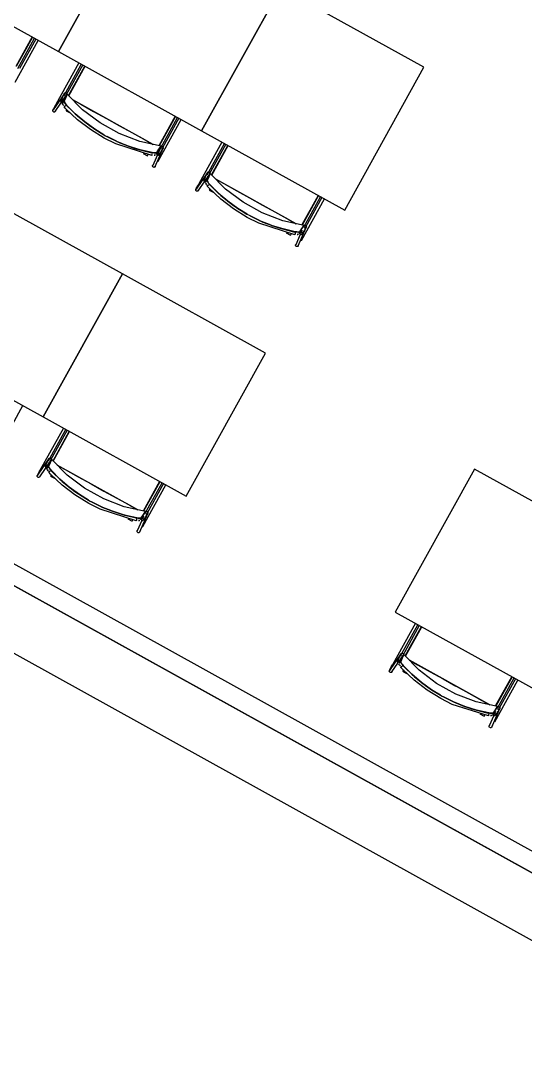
# Model space of a CAD drawing. Header units: metres. Extents: x 2.5 to 42.6, y 0.9 to 31.9.
# Drawn here: x 32.975 to 33.764, y 18.549 to 20.182 of the extents above; entities that cross this region are included whole.
import ezdxf

# ---------------------------------------------------------------- set-up
doc = ezdxf.new("R2010")
doc.units = ezdxf.units.M
doc.layers.add('ARREDI', color=9, linetype='Continuous')
doc.layers.add('PARETI_STRUTTURE', color=7, linetype='Continuous')

msp = doc.modelspace()

# ---------------------------------------------------------------- linework, layer by layer
at = {"layer": 'ARREDI'}
for points in [[(32.9343, 20.4819), (32.8102, 20.2581), (33.0341, 20.134), (33.1581, 20.3578)], [(33.1581, 20.3578), (33.0341, 20.134), (33.2579, 20.0099), (33.382, 20.2338)], [(33.382, 20.2338), (33.2579, 20.0099), (33.4818, 19.8858), (33.6058, 20.1097)], [(32.91, 19.9101), (32.7859, 19.6863), (33.0098, 19.5622), (33.1339, 19.7861)], [(33.1339, 19.7861), (33.0098, 19.5622), (33.2336, 19.4382), (33.3577, 19.662)], [(33.6849, 19.4807), (33.5608, 19.2568), (33.7846, 19.1328), (33.9087, 19.3566)]]:
    msp.add_lwpolyline(points, close=True, dxfattribs=at)
for points in [[(32.993, 20.1567), (32.9675, 20.1107)], [(33.0496, 20.0652), (33.0751, 20.1112)], [(33.0437, 20.0657), (33.0432, 20.0662), (33.0428, 20.0668), (33.0427, 20.0676), (33.0428, 20.0683), (33.0431, 20.0687), (33.0431, 20.0688), (33.0432, 20.069), (33.0438, 20.0694), (33.0445, 20.0696)], [(33.0445, 20.0696), (33.0453, 20.0696), (33.0459, 20.0694), (33.0465, 20.0689), (33.0469, 20.0682), (33.047, 20.0675), (33.0469, 20.0667)], [(33.0394, 20.0543), (33.0387, 20.0546), (33.0381, 20.0551), (33.0377, 20.0557), (33.0376, 20.0565), (33.0376, 20.0565), (33.0377, 20.0572), (33.0378, 20.0573), (33.0381, 20.0578), (33.0387, 20.0583), (33.0394, 20.0585)], [(33.0394, 20.0585), (33.0402, 20.0585), (33.0409, 20.0582), (33.0414, 20.0577), (33.0418, 20.0571), (33.0419, 20.0564), (33.0419, 20.0564), (33.0418, 20.0556), (33.0417, 20.0555), (33.0414, 20.055), (33.0408, 20.0546), (33.0401, 20.0543)], [(33.0406, 20.0517), (33.0398, 20.0532)], [(33.0398, 20.0532), (33.0406, 20.0518)], [(33.0404, 20.0555), (33.0421, 20.0595), (33.0428, 20.061)], [(33.1877, 19.9762), (33.191, 19.9811), (33.1943, 19.986), (33.1609, 19.9935), (33.1289, 20.0057), (33.0989, 20.0223), (33.0716, 20.043), (33.0475, 20.0673), (33.0451, 20.062), (33.0427, 20.0566), (33.0428, 20.0557), (33.0436, 20.0542), (33.0449, 20.0523), (33.0465, 20.0504)], [(33.0465, 20.0504), (33.0448, 20.0524), (33.0435, 20.0542), (33.0428, 20.0557), (33.0427, 20.0566)], [(33.0434, 20.0624), (33.0438, 20.0633)], [(33.0458, 20.0659), (33.0475, 20.0673)], [(33.0563, 20.0585), (33.0688, 20.0516), (33.0889, 20.0404), (33.1091, 20.0292), (33.1293, 20.018), (33.1495, 20.0068), (33.1696, 19.9957), (33.1822, 19.9887)], [(33.1822, 19.9887), (33.0563, 20.0585)], [(33.0274, 20.0394), (33.0266, 20.0394), (33.0259, 20.0397), (33.0254, 20.0402), (33.025, 20.0409), (33.0249, 20.0416), (33.025, 20.0423), (33.0253, 20.0428), (33.0253, 20.0428), (33.0254, 20.043), (33.026, 20.0434), (33.0267, 20.0437)], [(33.0292, 20.0415), (33.0291, 20.0408), (33.0288, 20.0403), (33.0288, 20.0403), (33.0287, 20.0401), (33.0281, 20.0397), (33.0274, 20.0394)], [(33.0298, 20.0512), (33.0297, 20.0512), (33.0298, 20.0512), (33.03, 20.051), (33.0305, 20.0508)], [(33.0305, 20.0508), (33.0311, 20.0505)], [(33.0419, 20.0498), (33.0411, 20.051)], [(33.0411, 20.0509), (33.0418, 20.0499)], [(33.0434, 20.048), (33.0427, 20.0488)], [(33.0428, 20.0475), (33.0428, 20.0474)], [(33.0429, 20.0475), (33.0431, 20.0476), (33.0434, 20.048), (33.0439, 20.0484), (33.0445, 20.0489), (33.045, 20.0494)], [(33.045, 20.0494), (33.0455, 20.0499), (33.0459, 20.0502), (33.046, 20.0503)], [(33.0469, 20.0434), (33.0466, 20.0428), (33.0463, 20.0422), (33.046, 20.0418), (33.0459, 20.0415)], [(33.105, 20.0038), (33.0908, 20.0125), (33.075, 20.0239), (33.0602, 20.0366), (33.0464, 20.0504)], [(33.0466, 20.0503), (33.0602, 20.0365), (33.075, 20.0239), (33.0908, 20.0124), (33.105, 20.0038)], [(33.2169, 20.0327), (33.1914, 19.9866)], [(33.1099, 20.0011), (33.1245, 19.9937)], [(33.1245, 19.9937), (33.1099, 20.0011)], [(33.1251, 19.9935), (33.1428, 19.9863), (33.1614, 19.9805), (33.1804, 19.9761)], [(33.1805, 19.9761), (33.1615, 19.9804), (33.1429, 19.9862), (33.1251, 19.9935)], [(33.2734, 19.9412), (33.2989, 19.9872)], [(33.1733, 19.9709), (33.1734, 19.9712), (33.1736, 19.9716), (33.1739, 19.9722), (33.1743, 19.9728)], [(33.1803, 19.9737), (33.1801, 19.9729), (33.18, 19.9723), (33.1799, 19.9718), (33.1799, 19.9715), (33.1799, 19.9715), (33.1799, 19.9715), (33.1799, 19.9717)], [(33.1806, 19.9757), (33.1806, 19.9755), (33.1805, 19.975), (33.1804, 19.9744)], [(33.1805, 19.9761), (33.1829, 19.9758), (33.1852, 19.9757), (33.1869, 19.9758), (33.1877, 19.9762)], [(33.1877, 19.9762), (33.1869, 19.9758), (33.1853, 19.9757), (33.183, 19.9758), (33.1805, 19.9761)], [(33.1856, 19.9719), (33.1847, 19.9718), (33.1834, 19.9719)], [(33.1834, 19.9719), (33.1848, 19.9718)], [(33.187, 19.9736), (33.1871, 19.9743), (33.1873, 19.9748), (33.1874, 19.9749), (33.1879, 19.9754), (33.1879, 19.9754), (33.1886, 19.9757), (33.1893, 19.9757), (33.1901, 19.9755), (33.1907, 19.9751), (33.1911, 19.9744)], [(33.1913, 19.9784), (33.1905, 19.9773), (33.1872, 19.9723)], [(33.1911, 19.9744), (33.1913, 19.9737), (33.1912, 19.973), (33.1909, 19.9725), (33.1908, 19.9723), (33.1904, 19.9719), (33.1903, 19.9718), (33.1896, 19.9715), (33.1889, 19.9715), (33.1882, 19.9717), (33.1876, 19.9722)], [(33.1943, 19.986), (33.1939, 19.983), (33.1943, 19.986)], [(33.1941, 19.9851), (33.1947, 19.9856), (33.1953, 19.9859), (33.1961, 19.986), (33.1968, 19.9857), (33.1974, 19.9853), (33.1978, 19.9847)], [(33.1978, 19.9847), (33.198, 19.9839), (33.1979, 19.9832), (33.1978, 19.983), (33.1978, 19.983), (33.1976, 19.9825), (33.197, 19.982), (33.1963, 19.9817), (33.1956, 19.9817), (33.1949, 19.9819)], [(33.1813, 19.9541), (33.1811, 19.9548), (33.1812, 19.9556), (33.1813, 19.9558), (33.1813, 19.9558), (33.1815, 19.9563), (33.1821, 19.9568)], [(33.1852, 19.9558), (33.1854, 19.9551), (33.1853, 19.9543), (33.1852, 19.9541), (33.1852, 19.9541), (33.185, 19.9537), (33.1845, 19.9532), (33.1838, 19.9529), (33.183, 19.9528), (33.1823, 19.9531), (33.1817, 19.9535), (33.1813, 19.9541)], [(33.1887, 19.9631), (33.1893, 19.9628)], [(33.1893, 19.9628), (33.1897, 19.9625), (33.19, 19.9624)], [(33.19, 19.9624), (33.19, 19.9624)], [(33.2676, 19.9416), (33.267, 19.9421), (33.2667, 19.9428), (33.2665, 19.9435), (33.2667, 19.9442), (33.2669, 19.9447), (33.2669, 19.9447), (33.2671, 19.9449), (33.2676, 19.9453), (33.2683, 19.9456)], [(33.4115, 19.8521), (33.4149, 19.857), (33.4181, 19.8619), (33.3847, 19.8694), (33.3527, 19.8816), (33.3227, 19.8983), (33.2954, 19.9189), (33.2714, 19.9433), (33.2689, 19.9379), (33.2665, 19.9325), (33.2666, 19.9316), (33.2674, 19.9301), (33.2687, 19.9282), (33.2703, 19.9263)], [(33.2673, 19.9384), (33.2677, 19.9392)], [(33.2683, 19.9456), (33.2691, 19.9456), (33.2698, 19.9453), (33.2704, 19.9448), (33.2707, 19.9441), (33.2708, 19.9434), (33.2707, 19.9427)], [(33.2696, 19.9418), (33.271, 19.943)], [(33.2536, 19.9271), (33.2536, 19.9271), (33.2536, 19.9271), (33.2539, 19.927), (33.2543, 19.9267)], [(33.2543, 19.9267), (33.2549, 19.9264)], [(33.2632, 19.9303), (33.2625, 19.9305), (33.2619, 19.931), (33.2616, 19.9317), (33.2615, 19.9324), (33.2615, 19.9325), (33.2616, 19.9331), (33.2616, 19.9332), (33.262, 19.9337), (33.2626, 19.9342), (33.2633, 19.9344)], [(33.2633, 19.9344), (33.264, 19.9344), (33.2647, 19.9341), (33.2653, 19.9337), (33.2656, 19.933), (33.2658, 19.9323), (33.2658, 19.9323), (33.2656, 19.9316), (33.2656, 19.9314), (33.2653, 19.931), (33.2647, 19.9305), (33.264, 19.9303)], [(33.2637, 19.9292), (33.2644, 19.9277)], [(33.2644, 19.9276), (33.2637, 19.9291)], [(33.2642, 19.9315), (33.266, 19.9354), (33.2666, 19.9369)], [(33.2658, 19.9257), (33.265, 19.9269)], [(33.265, 19.9269), (33.2657, 19.9258)], [(33.2703, 19.9263), (33.2686, 19.9283), (33.2674, 19.9302), (33.2666, 19.9316), (33.2665, 19.9325)], [(33.2673, 19.9239), (33.2666, 19.9248)], [(33.2667, 19.9234), (33.2669, 19.9236), (33.2673, 19.9239), (33.2678, 19.9244), (33.2683, 19.9249), (33.2689, 19.9254)], [(33.2667, 19.9234), (33.2667, 19.9234)], [(33.2689, 19.9254), (33.2694, 19.9258), (33.2697, 19.9261), (33.2699, 19.9262)], [(33.3289, 19.8797), (33.3146, 19.8884), (33.2988, 19.8998), (33.284, 19.9125), (33.2703, 19.9264)], [(33.2704, 19.9262), (33.2841, 19.9124), (33.2989, 19.8998), (33.3146, 19.8884), (33.3289, 19.8797)], [(33.2801, 19.9344), (33.2926, 19.9275), (33.3127, 19.9163), (33.3329, 19.9051), (33.3532, 19.8939), (33.3733, 19.8827), (33.3935, 19.8716), (33.406, 19.8646)], [(33.406, 19.8647), (33.2801, 19.9344)], [(33.2512, 19.9154), (33.2505, 19.9154), (33.2498, 19.9156), (33.2492, 19.9161), (33.2488, 19.9168), (33.2487, 19.9175), (33.2489, 19.9183), (33.2491, 19.9187), (33.2491, 19.9187), (33.2493, 19.9189), (33.2498, 19.9194), (33.2505, 19.9196)], [(33.253, 19.9174), (33.2529, 19.9167), (33.2527, 19.9163), (33.2527, 19.9162), (33.2525, 19.9161), (33.2519, 19.9156), (33.2512, 19.9154)], [(33.2708, 19.9194), (33.2704, 19.9187), (33.2701, 19.9181), (33.2699, 19.9177), (33.2697, 19.9175)], [(33.4407, 19.9086), (33.4152, 19.8626)], [(33.3338, 19.877), (33.3483, 19.8697)], [(33.3484, 19.8697), (33.3338, 19.877)], [(33.3489, 19.8694), (33.3667, 19.8622)], [(33.3668, 19.8622), (33.3489, 19.8694)], [(33.3671, 19.8621), (33.3852, 19.8564), (33.4042, 19.8521)], [(33.4043, 19.8521), (33.3854, 19.8564), (33.3671, 19.8621)], [(33.4181, 19.8619), (33.4177, 19.8589), (33.4181, 19.8619)], [(33.418, 19.861), (33.4185, 19.8616), (33.4192, 19.8618), (33.4199, 19.8619), (33.4207, 19.8617), (33.4213, 19.8612), (33.4217, 19.8606)], [(33.4217, 19.8606), (33.4219, 19.8599), (33.4218, 19.8591), (33.4217, 19.8589), (33.4217, 19.8589), (33.4214, 19.8585), (33.4209, 19.858), (33.4202, 19.8577), (33.4194, 19.8576), (33.4187, 19.8578)], [(33.3971, 19.8469), (33.3972, 19.8471), (33.3975, 19.8475), (33.3978, 19.8481), (33.3981, 19.8488)], [(33.4041, 19.8496), (33.404, 19.8489), (33.4039, 19.8482), (33.4038, 19.8477), (33.4037, 19.8474), (33.4037, 19.8474), (33.4037, 19.8474), (33.4038, 19.8476)], [(33.4045, 19.8516), (33.4044, 19.8514), (33.4043, 19.851), (33.4042, 19.8503)], [(33.4043, 19.8521), (33.4068, 19.8517), (33.409, 19.8516), (33.4107, 19.8517), (33.4115, 19.8521)], [(33.4116, 19.8521), (33.4108, 19.8517), (33.4091, 19.8516), (33.4069, 19.8517), (33.4043, 19.8521)], [(33.4094, 19.8478), (33.4085, 19.8478), (33.4073, 19.8478)], [(33.4073, 19.8478), (33.4086, 19.8478)], [(33.4108, 19.8495), (33.4109, 19.8502), (33.4111, 19.8507), (33.4112, 19.8509), (33.4118, 19.8514), (33.4118, 19.8514), (33.4125, 19.8517), (33.4132, 19.8517), (33.4139, 19.8515), (33.4145, 19.851), (33.4149, 19.8504)], [(33.4151, 19.8544), (33.4143, 19.8532), (33.411, 19.8483)], [(33.4149, 19.8504), (33.4151, 19.8496), (33.415, 19.8489), (33.4148, 19.8484), (33.4147, 19.8482), (33.4142, 19.8478), (33.4142, 19.8478), (33.4135, 19.8475), (33.4127, 19.8475), (33.412, 19.8477), (33.4114, 19.8481)], [(33.4051, 19.8301), (33.4049, 19.8308), (33.405, 19.8315), (33.4051, 19.8318), (33.4051, 19.8318), (33.4054, 19.8322), (33.4059, 19.8327)], [(33.4091, 19.8317), (33.4093, 19.831), (33.4092, 19.8303), (33.4091, 19.83), (33.4091, 19.83), (33.4088, 19.8296), (33.4083, 19.8291), (33.4076, 19.8288), (33.4069, 19.8288), (33.4061, 19.829), (33.4055, 19.8294), (33.4051, 19.8301)], [(33.4125, 19.839), (33.4131, 19.8387)], [(33.4131, 19.8387), (33.4135, 19.8385), (33.4138, 19.8383)], [(33.4139, 19.8383), (33.4138, 19.8383)], [(33.0253, 19.4935), (33.0508, 19.5395)], [(33.0194, 19.4939), (33.0189, 19.4944), (33.0185, 19.4951), (33.0184, 19.4958), (33.0185, 19.4966), (33.0188, 19.497), (33.0188, 19.497), (33.0189, 19.4972), (33.0195, 19.4976), (33.0202, 19.4979)], [(33.0202, 19.4979), (33.021, 19.4979), (33.0217, 19.4976), (33.0222, 19.4971), (33.0226, 19.4964), (33.0227, 19.4957), (33.0226, 19.495)], [(33.0151, 19.4826), (33.0144, 19.4828), (33.0138, 19.4833), (33.0134, 19.484), (33.0133, 19.4847), (33.0133, 19.4848), (33.0135, 19.4854), (33.0135, 19.4856), (33.0138, 19.486), (33.0144, 19.4865), (33.0151, 19.4867)], [(33.0151, 19.4867), (33.0159, 19.4867), (33.0166, 19.4865), (33.0171, 19.486), (33.0175, 19.4853), (33.0176, 19.4846), (33.0176, 19.4846), (33.0175, 19.4839), (33.0174, 19.4837), (33.0171, 19.4833), (33.0165, 19.4828), (33.0158, 19.4826)], [(33.0155, 19.4815), (33.0163, 19.48)], [(33.0163, 19.4799), (33.0155, 19.4814)], [(33.0161, 19.4838), (33.0178, 19.4877), (33.0185, 19.4892)], [(33.1634, 19.4044), (33.1667, 19.4093), (33.17, 19.4142), (33.1366, 19.4217), (33.1046, 19.4339), (33.0746, 19.4506), (33.0473, 19.4713), (33.0232, 19.4956), (33.0208, 19.4902), (33.0184, 19.4848), (33.0185, 19.4839), (33.0193, 19.4824), (33.0206, 19.4805), (33.0222, 19.4787)], [(33.0222, 19.4787), (33.0205, 19.4806), (33.0192, 19.4825), (33.0185, 19.484), (33.0184, 19.4848)], [(33.0191, 19.4907), (33.0195, 19.4915)], [(33.0215, 19.4941), (33.0232, 19.4956)], [(33.032, 19.4867), (33.0445, 19.4798), (33.0646, 19.4687), (33.0848, 19.4575), (33.105, 19.4462), (33.1252, 19.4351), (33.1453, 19.4239), (33.1579, 19.417)], [(33.1579, 19.417), (33.032, 19.4867)], [(33.0031, 19.4677), (33.0023, 19.4677), (33.0016, 19.468), (33.0011, 19.4685), (33.0007, 19.4691), (33.0006, 19.4698), (33.0007, 19.4706), (33.001, 19.471), (33.001, 19.471), (33.0011, 19.4712), (33.0017, 19.4717), (33.0024, 19.4719)], [(33.0049, 19.4697), (33.0048, 19.469), (33.0045, 19.4686), (33.0045, 19.4686), (33.0044, 19.4684), (33.0038, 19.4679), (33.0031, 19.4677)], [(33.0055, 19.4794), (33.0054, 19.4794), (33.0055, 19.4794), (33.0057, 19.4793), (33.0062, 19.479)], [(33.0062, 19.479), (33.0068, 19.4787)], [(33.0176, 19.4781), (33.0168, 19.4792)], [(33.0168, 19.4792), (33.0175, 19.4781)], [(33.0192, 19.4762), (33.0185, 19.4771)], [(33.0185, 19.4757), (33.0185, 19.4757)], [(33.0186, 19.4757), (33.0188, 19.4759), (33.0191, 19.4762), (33.0196, 19.4767), (33.0202, 19.4772), (33.0207, 19.4777)], [(33.0207, 19.4777), (33.0212, 19.4781), (33.0216, 19.4784), (33.0217, 19.4786)], [(33.0226, 19.4717), (33.0223, 19.471), (33.022, 19.4704), (33.0217, 19.47), (33.0216, 19.4698)], [(33.0807, 19.432), (33.0665, 19.4407), (33.0507, 19.4521), (33.0359, 19.4648), (33.0222, 19.4787)], [(33.0223, 19.4785), (33.036, 19.4648), (33.0507, 19.4521), (33.0665, 19.4407), (33.0807, 19.432)], [(33.1926, 19.4609), (33.1671, 19.4149)], [(33.0856, 19.4293), (33.1002, 19.422)], [(33.1002, 19.422), (33.0856, 19.4293)], [(33.1008, 19.4217), (33.1185, 19.4145), (33.1371, 19.4087), (33.1561, 19.4044)], [(33.1562, 19.4044), (33.1372, 19.4087), (33.1186, 19.4145), (33.1008, 19.4217)], [(33.149, 19.3992), (33.1491, 19.3994), (33.1493, 19.3998), (33.1496, 19.4004), (33.15, 19.4011)], [(33.156, 19.4019), (33.1558, 19.4012), (33.1557, 19.4005), (33.1557, 19.4), (33.1556, 19.3998), (33.1556, 19.3997), (33.1556, 19.3997), (33.1556, 19.4)], [(33.1561, 19.4026), (33.156, 19.4023)], [(33.1563, 19.404), (33.1563, 19.4037), (33.1562, 19.4033), (33.1561, 19.4026)], [(33.1562, 19.4044), (33.1586, 19.404), (33.1609, 19.4039), (33.1626, 19.404), (33.1634, 19.4044)], [(33.1634, 19.4044), (33.1627, 19.404), (33.161, 19.4039), (33.1587, 19.404), (33.1562, 19.4044)], [(33.1613, 19.4002), (33.1604, 19.4001), (33.1591, 19.4001)], [(33.1592, 19.4001), (33.1605, 19.4001)], [(33.1627, 19.4018), (33.1628, 19.4025), (33.163, 19.4031), (33.1631, 19.4032), (33.1636, 19.4037), (33.1636, 19.4037), (33.1643, 19.404), (33.1651, 19.404), (33.1658, 19.4038), (33.1664, 19.4033), (33.1668, 19.4027)], [(33.167, 19.4067), (33.1662, 19.4055), (33.1629, 19.4006)], [(33.1668, 19.4027), (33.167, 19.402), (33.1669, 19.4012), (33.1666, 19.4007), (33.1665, 19.4006), (33.1661, 19.4001), (33.166, 19.4001), (33.1653, 19.3998), (33.1646, 19.3998), (33.1639, 19.4), (33.1633, 19.4004)], [(33.17, 19.4142), (33.1696, 19.4112), (33.17, 19.4142)], [(33.1698, 19.4134), (33.1704, 19.4139), (33.1711, 19.4142), (33.1718, 19.4142), (33.1725, 19.414), (33.1731, 19.4135), (33.1735, 19.4129)], [(33.1735, 19.4129), (33.1737, 19.4122), (33.1736, 19.4114), (33.1735, 19.4112), (33.1735, 19.4112), (33.1733, 19.4108), (33.1727, 19.4103), (33.1721, 19.41), (33.1713, 19.4099), (33.1706, 19.4102)], [(33.157, 19.3824), (33.1568, 19.3831), (33.1569, 19.3838), (33.157, 19.3841), (33.157, 19.3841), (33.1572, 19.3845), (33.1578, 19.385)], [(33.161, 19.384), (33.1611, 19.3833), (33.161, 19.3826), (33.161, 19.3823), (33.161, 19.3823), (33.1607, 19.3819), (33.1602, 19.3814), (33.1595, 19.3811), (33.1587, 19.3811), (33.158, 19.3813), (33.1574, 19.3818), (33.157, 19.3824)], [(33.1644, 19.3913), (33.165, 19.391)], [(33.165, 19.391), (33.1654, 19.3908), (33.1657, 19.3906)], [(33.1657, 19.3906), (33.1657, 19.3906)], [(33.5763, 19.1881), (33.6018, 19.2341)], [(33.5704, 19.1885), (33.5699, 19.189), (33.5695, 19.1897), (33.5694, 19.1904), (33.5695, 19.1911), (33.5698, 19.1916), (33.5698, 19.1916), (33.5699, 19.1918), (33.5705, 19.1922), (33.5712, 19.1925)], [(33.7144, 19.099), (33.7177, 19.1039), (33.721, 19.1088), (33.6876, 19.1163), (33.6556, 19.1285), (33.6256, 19.1452), (33.5983, 19.1659), (33.5742, 19.1902), (33.5718, 19.1848), (33.5694, 19.1794), (33.5695, 19.1785), (33.5703, 19.177), (33.5716, 19.1751), (33.5732, 19.1733)], [(33.5702, 19.1853), (33.5705, 19.1861)], [(33.5712, 19.1925), (33.572, 19.1925), (33.5727, 19.1922), (33.5732, 19.1917), (33.5736, 19.191), (33.5737, 19.1903), (33.5736, 19.1896)], [(33.5725, 19.1887), (33.5742, 19.1902)], [(33.5565, 19.174), (33.5564, 19.174), (33.5565, 19.174), (33.5568, 19.1739), (33.5572, 19.1736)], [(33.5572, 19.1736), (33.5578, 19.1733)], [(33.5661, 19.1772), (33.5654, 19.1774), (33.5648, 19.1779), (33.5644, 19.1786), (33.5643, 19.1793), (33.5643, 19.1794), (33.5645, 19.18), (33.5645, 19.1802), (33.5648, 19.1806), (33.5654, 19.1811), (33.5661, 19.1813)], [(33.5661, 19.1813), (33.5669, 19.1813), (33.5676, 19.1811), (33.5682, 19.1806), (33.5685, 19.1799), (33.5686, 19.1792), (33.5686, 19.1792), (33.5685, 19.1785), (33.5684, 19.1783), (33.5681, 19.1779), (33.5675, 19.1774), (33.5668, 19.1772)], [(33.5673, 19.1745), (33.5666, 19.176)], [(33.5666, 19.176), (33.5673, 19.1746)], [(33.5671, 19.1784), (33.5688, 19.1823), (33.5695, 19.1838)], [(33.5686, 19.1727), (33.5678, 19.1738)], [(33.5678, 19.1738), (33.5686, 19.1727)], [(33.5732, 19.1733), (33.5715, 19.1752), (33.5702, 19.1771), (33.5695, 19.1785), (33.5694, 19.1794)], [(33.5702, 19.1708), (33.5694, 19.1717)], [(33.5695, 19.1703), (33.5695, 19.1703)], [(33.5696, 19.1703), (33.5698, 19.1705), (33.5701, 19.1708), (33.5706, 19.1713), (33.5712, 19.1718), (33.5717, 19.1723)], [(33.5718, 19.1723), (33.5722, 19.1727), (33.5726, 19.173), (33.5727, 19.1731)], [(33.6317, 19.1266), (33.6175, 19.1353), (33.6017, 19.1467), (33.5869, 19.1594), (33.5732, 19.1733)], [(33.5733, 19.1731), (33.587, 19.1594), (33.6017, 19.1467), (33.6175, 19.1353), (33.6317, 19.1266)], [(33.583, 19.1813), (33.5955, 19.1744), (33.6156, 19.1632), (33.6358, 19.1521), (33.6556, 19.1411)], [(33.7089, 19.1116), (33.583, 19.1813)], [(33.5541, 19.1623), (33.5533, 19.1623), (33.5526, 19.1626), (33.5521, 19.1631), (33.5517, 19.1637), (33.5516, 19.1644), (33.5517, 19.1652), (33.552, 19.1656), (33.552, 19.1656), (33.5521, 19.1658), (33.5527, 19.1663), (33.5534, 19.1665)], [(33.5559, 19.1643), (33.5558, 19.1636), (33.5555, 19.1632), (33.5555, 19.1632), (33.5554, 19.163), (33.5548, 19.1625), (33.5541, 19.1623)], [(33.5736, 19.1663), (33.5733, 19.1656), (33.573, 19.165), (33.5727, 19.1646), (33.5726, 19.1644)], [(33.7436, 19.1555), (33.7181, 19.1095)], [(33.656, 19.1408), (33.6762, 19.1297), (33.6963, 19.1185), (33.7089, 19.1116)], [(33.6366, 19.1239), (33.6512, 19.1166)], [(33.6512, 19.1166), (33.6366, 19.1239)], [(33.6518, 19.1163), (33.6695, 19.1091), (33.6881, 19.1033), (33.7071, 19.099)], [(33.7072, 19.099), (33.6882, 19.1033), (33.6696, 19.1091), (33.6518, 19.1163)], [(33.721, 19.1088), (33.7206, 19.1058), (33.721, 19.1088)], [(33.7208, 19.108), (33.7214, 19.1085), (33.7221, 19.1088), (33.7228, 19.1088), (33.7235, 19.1086), (33.7241, 19.1081), (33.7245, 19.1075)], [(33.7245, 19.1075), (33.7247, 19.1068), (33.7246, 19.106), (33.7245, 19.1058), (33.7245, 19.1058), (33.7243, 19.1054), (33.7237, 19.1049), (33.7231, 19.1046), (33.7223, 19.1045), (33.7216, 19.1048)], [(33.7, 19.0938), (33.7001, 19.094), (33.7003, 19.0944), (33.7007, 19.095), (33.701, 19.0957)], [(33.707, 19.0965), (33.7069, 19.0958), (33.7067, 19.0951), (33.7067, 19.0946), (33.7066, 19.0943), (33.7066, 19.0943), (33.7066, 19.0943), (33.7066, 19.0946)], [(33.7073, 19.0986), (33.7073, 19.0983), (33.7072, 19.0979), (33.7071, 19.0972)], [(33.7072, 19.099), (33.7096, 19.0986), (33.7119, 19.0985), (33.7136, 19.0986), (33.7144, 19.099)], [(33.7144, 19.099), (33.7137, 19.0986), (33.712, 19.0985), (33.7097, 19.0986), (33.7072, 19.099)], [(33.7123, 19.0947), (33.7114, 19.0947), (33.7101, 19.0947)], [(33.7102, 19.0947), (33.7115, 19.0947)], [(33.7137, 19.0964), (33.7138, 19.0971), (33.714, 19.0977), (33.7141, 19.0978), (33.7146, 19.0983), (33.7146, 19.0983), (33.7153, 19.0986), (33.7161, 19.0986), (33.7168, 19.0984), (33.7174, 19.0979), (33.7178, 19.0973)], [(33.718, 19.1013), (33.7172, 19.1001), (33.7139, 19.0952)], [(33.7178, 19.0973), (33.718, 19.0966), (33.7179, 19.0958), (33.7176, 19.0953), (33.7175, 19.0952), (33.7171, 19.0947), (33.717, 19.0947), (33.7163, 19.0944), (33.7156, 19.0944), (33.7149, 19.0946), (33.7143, 19.095)], [(33.708, 19.077), (33.7078, 19.0777), (33.7079, 19.0784), (33.708, 19.0787), (33.708, 19.0787), (33.7082, 19.0791), (33.7088, 19.0796)], [(33.712, 19.0786), (33.7121, 19.0779), (33.712, 19.0772), (33.712, 19.0769), (33.712, 19.0769), (33.7117, 19.0765), (33.7112, 19.076), (33.7105, 19.0757), (33.7097, 19.0757), (33.709, 19.0759), (33.7084, 19.0763), (33.708, 19.077)], [(33.7154, 19.0859), (33.716, 19.0856)], [(33.716, 19.0856), (33.7164, 19.0854), (33.7167, 19.0852)], [(33.7167, 19.0852), (33.7167, 19.0852)]]:
    msp.add_lwpolyline(points, dxfattribs=at)
at = {"layer": 'PARETI_STRUTTURE'}
for points in [[(32.9662, 20.0864), (33.0023, 20.1516)], [(32.9926, 20.157), (32.967, 20.1108)], [(32.9701, 20.1076), (32.9963, 20.1549)], [(32.9985, 20.1537), (32.9729, 20.1075)], [(33.0659, 20.1164), (33.0297, 20.0512)], [(33.0425, 20.0653), (33.0694, 20.1138)], [(33.0718, 20.1131), (33.0459, 20.0663)], [(33.05, 20.0648), (33.0756, 20.111)], [(33.0431, 20.0687), (33.0253, 20.0428)], [(33.0378, 20.0573), (33.0428, 20.068)], [(33.0288, 20.0403), (33.0466, 20.0663)], [(33.0421, 20.0595), (33.0412, 20.0578)], [(33.0467, 20.0661), (33.0467, 20.066), (33.0466, 20.0659), (33.0466, 20.0657), (33.0465, 20.0656), (33.0465, 20.0655), (33.0464, 20.0654), (33.0464, 20.0653), (33.0463, 20.0652), (33.0462, 20.065), (33.0462, 20.0649), (33.0461, 20.0648), (33.0461, 20.0647), (33.046, 20.0646), (33.0459, 20.0644), (33.0459, 20.0643), (33.0458, 20.0642), (33.0458, 20.0641), (33.0457, 20.064), (33.0457, 20.0638), (33.0456, 20.0637), (33.0456, 20.0636), (33.0455, 20.0635), (33.0454, 20.0634), (33.0454, 20.0632), (33.0453, 20.0631), (33.0453, 20.063), (33.0452, 20.0629), (33.0452, 20.0628), (33.0451, 20.0627), (33.0451, 20.0625), (33.045, 20.0624), (33.0449, 20.0623), (33.0449, 20.0622), (33.0448, 20.0621), (33.0448, 20.0619), (33.0447, 20.0618), (33.0447, 20.0617), (33.0446, 20.0616), (33.0446, 20.0615), (33.0445, 20.0613), (33.0444, 20.0612), (33.0444, 20.0611), (33.0443, 20.061), (33.0443, 20.0609), (33.0442, 20.0608), (33.0442, 20.0606), (33.0441, 20.0605), (33.044, 20.0604), (33.044, 20.0603), (33.0439, 20.0602), (33.0439, 20.06), (33.0438, 20.0599), (33.0438, 20.0598), (33.0437, 20.0597), (33.0437, 20.0596), (33.0436, 20.0595), (33.0435, 20.0593), (33.0435, 20.0592), (33.0434, 20.0591), (33.0434, 20.059), (33.0433, 20.0589), (33.0433, 20.0587), (33.0432, 20.0586), (33.0432, 20.0585), (33.0431, 20.0584), (33.043, 20.0583), (33.043, 20.0582), (33.0429, 20.058), (33.0429, 20.0579), (33.0428, 20.0578), (33.0428, 20.0577), (33.0427, 20.0576), (33.0426, 20.0574), (33.0426, 20.0573), (33.0425, 20.0572), (33.0425, 20.0571), (33.0424, 20.057), (33.0424, 20.0568), (33.0423, 20.0567), (33.0423, 20.0566), (33.0422, 20.0565), (33.0421, 20.0564), (33.0421, 20.0562), (33.042, 20.0561), (33.042, 20.056), (33.0419, 20.0559), (33.0419, 20.0558), (33.0418, 20.0557), (33.0418, 20.0555), (33.0417, 20.0555)], [(33.0251, 20.0426), (33.0257, 20.0437), (33.0264, 20.0452), (33.028, 20.048), (33.0297, 20.0512)], [(33.1053, 19.9986), (33.0839, 20.012), (33.0638, 20.0274), (33.0454, 20.0447), (33.0428, 20.0474)], [(33.0459, 20.0415), (33.0521, 20.0381)], [(33.0461, 20.0503), (33.0641, 20.0329), (33.0838, 20.0173), (33.1049, 20.0038), (33.1075, 20.0024)], [(33.19, 19.9624), (33.2261, 20.0275)], [(33.2164, 20.0329), (33.1908, 19.9868)], [(33.194, 19.9835), (33.2202, 20.0308)], [(33.2223, 20.0296), (33.1968, 19.9835)], [(33.1799, 19.9715), (33.1234, 19.9895), (33.1053, 19.9986)], [(33.1074, 20.0024), (33.13, 19.9914), (33.1535, 19.9826), (33.1777, 19.9763), (33.1806, 19.9757)], [(33.2897, 19.9923), (33.2536, 19.9271)], [(33.2664, 19.9413), (33.2935, 19.9902)], [(33.2957, 19.989), (33.2697, 19.9422)], [(33.2739, 19.9407), (33.2994, 19.9869)], [(33.1666, 19.9746), (33.1732, 19.9709)], [(33.1939, 19.9847), (33.1813, 19.9558)], [(33.1852, 19.9541), (33.1978, 19.983)], [(33.1873, 19.9748), (33.1936, 19.9847)], [(33.1896, 19.9756), (33.1901, 19.9765)], [(33.1978, 19.983), (33.1973, 19.9823), (33.1972, 19.9822), (33.1971, 19.9821), (33.1971, 19.982), (33.197, 19.9819), (33.1969, 19.9818), (33.1968, 19.9817), (33.1968, 19.9816), (33.1967, 19.9815), (33.1966, 19.9814), (33.1966, 19.9812), (33.1965, 19.9811), (33.1964, 19.981), (33.1964, 19.9809), (33.1963, 19.9808), (33.1962, 19.9807), (33.1961, 19.9806), (33.1961, 19.9805), (33.196, 19.9804), (33.1959, 19.9802), (33.1959, 19.9801), (33.1958, 19.98), (33.1957, 19.9799), (33.1957, 19.9798), (33.1956, 19.9797), (33.1955, 19.9796), (33.1954, 19.9795), (33.1954, 19.9794), (33.1953, 19.9793), (33.1952, 19.9791), (33.1952, 19.979), (33.1951, 19.9789), (33.195, 19.9788), (33.1949, 19.9787), (33.1949, 19.9786), (33.1948, 19.9785), (33.1947, 19.9784), (33.1947, 19.9783), (33.1946, 19.9781), (33.1945, 19.978), (33.1944, 19.9779), (33.1944, 19.9778), (33.1943, 19.9777), (33.1942, 19.9776), (33.1942, 19.9775), (33.1941, 19.9774), (33.194, 19.9773), (33.1939, 19.9772), (33.1939, 19.977), (33.1938, 19.9769), (33.1937, 19.9768), (33.1937, 19.9767), (33.1936, 19.9766), (33.1935, 19.9765), (33.1934, 19.9764), (33.1934, 19.9763), (33.1933, 19.9762), (33.1932, 19.976), (33.1932, 19.9759), (33.1931, 19.9758), (33.193, 19.9757), (33.193, 19.9756), (33.1929, 19.9755), (33.1928, 19.9754), (33.1927, 19.9753), (33.1927, 19.9752), (33.1926, 19.9751), (33.1925, 19.975), (33.1925, 19.9748), (33.1924, 19.9747), (33.1923, 19.9746), (33.1923, 19.9745), (33.1922, 19.9744), (33.1921, 19.9743), (33.192, 19.9742), (33.192, 19.9741), (33.1919, 19.974), (33.1918, 19.9738), (33.1918, 19.9737), (33.1917, 19.9736), (33.1916, 19.9735), (33.1915, 19.9734), (33.1915, 19.9733), (33.1914, 19.9732), (33.1913, 19.9731), (33.1913, 19.973), (33.1912, 19.9729), (33.1911, 19.9727), (33.191, 19.9726), (33.191, 19.9725), (33.1909, 19.9725)], [(33.1966, 19.9833), (33.1952, 19.9807)], [(33.2669, 19.9447), (33.2491, 19.9187)], [(33.2527, 19.9163), (33.2705, 19.9422)], [(33.2616, 19.9332), (33.2667, 19.9439)], [(33.2706, 19.942), (33.2705, 19.9419), (33.2705, 19.9418), (33.2704, 19.9417), (33.2704, 19.9416), (33.2703, 19.9414), (33.2703, 19.9413), (33.2702, 19.9412), (33.2701, 19.9411), (33.2701, 19.941), (33.27, 19.9408), (33.27, 19.9407), (33.2699, 19.9406), (33.2699, 19.9405), (33.2698, 19.9404), (33.2697, 19.9402), (33.2697, 19.9401), (33.2696, 19.94), (33.2696, 19.9399), (33.2695, 19.9398), (33.2695, 19.9396), (33.2694, 19.9395), (33.2693, 19.9394), (33.2693, 19.9393), (33.2692, 19.9392), (33.2692, 19.9391), (33.2691, 19.9389), (33.2691, 19.9388), (33.269, 19.9387), (33.269, 19.9386), (33.2689, 19.9385), (33.2688, 19.9383), (33.2688, 19.9382), (33.2687, 19.9381), (33.2687, 19.938), (33.2686, 19.9379), (33.2686, 19.9378), (33.2685, 19.9376), (33.2685, 19.9375), (33.2684, 19.9374), (33.2683, 19.9373), (33.2683, 19.9372), (33.2682, 19.937), (33.2682, 19.9369), (33.2681, 19.9368), (33.2681, 19.9367), (33.268, 19.9366), (33.2679, 19.9365), (33.2679, 19.9363), (33.2678, 19.9362), (33.2678, 19.9361), (33.2677, 19.936), (33.2677, 19.9359), (33.2676, 19.9357), (33.2676, 19.9356), (33.2675, 19.9355), (33.2674, 19.9354), (33.2674, 19.9353), (33.2673, 19.9351), (33.2673, 19.935), (33.2672, 19.9349), (33.2672, 19.9348), (33.2671, 19.9347), (33.2671, 19.9346), (33.267, 19.9344), (33.2669, 19.9343), (33.2669, 19.9342), (33.2668, 19.9341), (33.2668, 19.934), (33.2667, 19.9338), (33.2667, 19.9337), (33.2666, 19.9336), (33.2665, 19.9335), (33.2665, 19.9334), (33.2664, 19.9332), (33.2664, 19.9331), (33.2663, 19.933), (33.2663, 19.9329), (33.2662, 19.9328), (33.2662, 19.9326), (33.2661, 19.9325), (33.266, 19.9324), (33.266, 19.9323), (33.2659, 19.9322), (33.2659, 19.9321), (33.2658, 19.9319), (33.2658, 19.9318), (33.2657, 19.9317), (33.2657, 19.9316), (33.2656, 19.9315), (33.2656, 19.9314)], [(33.2489, 19.9185), (33.2495, 19.9197), (33.2503, 19.9211), (33.2518, 19.924), (33.2536, 19.9271)], [(33.2659, 19.9354), (33.265, 19.9338)], [(33.3292, 19.8745), (33.3077, 19.8879), (33.2877, 19.9033), (33.2693, 19.9206), (33.2667, 19.9234)], [(33.2699, 19.9263), (33.2879, 19.9088), (33.3076, 19.8932), (33.3288, 19.8797), (33.3313, 19.8783)], [(33.2697, 19.9174), (33.276, 19.914)], [(33.4402, 19.9089), (33.4147, 19.8627)], [(33.4178, 19.8594), (33.444, 19.9068)], [(33.4462, 19.9056), (33.4206, 19.8594)], [(33.4139, 19.8383), (33.45, 19.9035)], [(33.4037, 19.8474), (33.3473, 19.8655), (33.3292, 19.8746)], [(33.3313, 19.8783), (33.3538, 19.8673), (33.3773, 19.8586), (33.4016, 19.8522), (33.4045, 19.8517)], [(34.2613, 18.6128), (31.9998, 19.8663)], [(33.4091, 19.83), (33.4217, 19.8589)], [(33.4112, 19.8508), (33.4175, 19.8606)], [(33.4217, 19.8589), (33.4211, 19.8583), (33.4211, 19.8582), (33.421, 19.858), (33.4209, 19.8579), (33.4208, 19.8578), (33.4208, 19.8577), (33.4207, 19.8576), (33.4206, 19.8575), (33.4206, 19.8574), (33.4205, 19.8573), (33.4204, 19.8572), (33.4203, 19.8571), (33.4203, 19.857), (33.4202, 19.8568), (33.4201, 19.8567), (33.4201, 19.8566), (33.42, 19.8565), (33.4199, 19.8564), (33.4198, 19.8563), (33.4198, 19.8562), (33.4197, 19.8561), (33.4196, 19.856), (33.4196, 19.8558), (33.4195, 19.8557), (33.4194, 19.8556), (33.4193, 19.8555), (33.4193, 19.8554), (33.4192, 19.8553), (33.4191, 19.8552), (33.4191, 19.8551), (33.419, 19.855), (33.4189, 19.8549), (33.4189, 19.8547), (33.4188, 19.8546), (33.4187, 19.8545), (33.4186, 19.8544), (33.4186, 19.8543), (33.4185, 19.8542), (33.4184, 19.8541), (33.4184, 19.854), (33.4183, 19.8539), (33.4182, 19.8537), (33.4182, 19.8536), (33.4181, 19.8535), (33.418, 19.8534), (33.4179, 19.8533), (33.4179, 19.8532), (33.4178, 19.8531), (33.4177, 19.853), (33.4177, 19.8529), (33.4176, 19.8528), (33.4175, 19.8526), (33.4174, 19.8525), (33.4174, 19.8524), (33.4173, 19.8523), (33.4172, 19.8522), (33.4172, 19.8521), (33.4171, 19.852), (33.417, 19.8519), (33.4169, 19.8518), (33.4169, 19.8516), (33.4168, 19.8515), (33.4167, 19.8514), (33.4167, 19.8513), (33.4166, 19.8512), (33.4165, 19.8511), (33.4164, 19.851), (33.4164, 19.8509), (33.4163, 19.8508), (33.4162, 19.8507), (33.4162, 19.8505), (33.4161, 19.8504), (33.416, 19.8503), (33.4159, 19.8502), (33.4159, 19.8501), (33.4158, 19.85), (33.4157, 19.8499), (33.4157, 19.8498), (33.4156, 19.8497), (33.4155, 19.8495), (33.4155, 19.8494), (33.4154, 19.8493), (33.4153, 19.8492), (33.4152, 19.8491), (33.4152, 19.849), (33.4151, 19.8489), (33.415, 19.8488), (33.415, 19.8487), (33.4149, 19.8486), (33.4148, 19.8485), (33.4148, 19.8484)], [(33.4177, 19.8606), (33.4173, 19.8596)], [(33.4205, 19.8592), (33.4191, 19.8566)], [(34.273, 18.5726), (31.9855, 19.8405)], [(31.9855, 19.8405), (34.247, 18.587)], [(33.3904, 19.8505), (33.3971, 19.8468)], [(33.4122, 19.848), (33.4051, 19.8318)], [(33.4147, 19.8538), (33.4129, 19.8495)], [(33.4134, 19.8515), (33.4139, 19.8524)], [(31.9406, 19.7595), (31.4253, 18.8297), (31.9406, 19.7595), (34.2023, 18.506)], [(32.9419, 19.5147), (32.978, 19.5799)], [(33.0416, 19.5446), (33.0054, 19.4794)], [(33.0182, 19.4936), (33.0454, 19.5425)], [(33.0475, 19.5413), (33.0216, 19.4945)], [(33.0257, 19.4931), (33.0513, 19.5392)], [(33.0188, 19.497), (33.001, 19.471)], [(33.0045, 19.4686), (33.0223, 19.4945)], [(33.0135, 19.4856), (33.0185, 19.4962)], [(33.0178, 19.4877), (33.0169, 19.4861)], [(33.0224, 19.4943), (33.0224, 19.4942), (33.0223, 19.4941), (33.0223, 19.494), (33.0222, 19.4939), (33.0222, 19.4937), (33.0221, 19.4936), (33.0221, 19.4935), (33.022, 19.4934), (33.0219, 19.4933), (33.0219, 19.4932), (33.0218, 19.493), (33.0218, 19.4929), (33.0217, 19.4928), (33.0217, 19.4927), (33.0216, 19.4926), (33.0215, 19.4924), (33.0215, 19.4923), (33.0214, 19.4922), (33.0214, 19.4921), (33.0213, 19.492), (33.0213, 19.4918), (33.0212, 19.4917), (33.0212, 19.4916), (33.0211, 19.4915), (33.021, 19.4914), (33.021, 19.4913), (33.0209, 19.4911), (33.0209, 19.491), (33.0208, 19.4909), (33.0208, 19.4908), (33.0207, 19.4907), (33.0207, 19.4905), (33.0206, 19.4904), (33.0205, 19.4903), (33.0205, 19.4902), (33.0204, 19.4901), (33.0204, 19.4899), (33.0203, 19.4898), (33.0203, 19.4897), (33.0202, 19.4896), (33.0202, 19.4895), (33.0201, 19.4893), (33.02, 19.4892), (33.02, 19.4891), (33.0199, 19.489), (33.0199, 19.4889), (33.0198, 19.4888), (33.0198, 19.4886), (33.0197, 19.4885), (33.0196, 19.4884), (33.0196, 19.4883), (33.0195, 19.4882), (33.0195, 19.488), (33.0194, 19.4879), (33.0194, 19.4878), (33.0193, 19.4877), (33.0193, 19.4876), (33.0192, 19.4875), (33.0191, 19.4873), (33.0191, 19.4872), (33.019, 19.4871), (33.019, 19.487), (33.0189, 19.4869), (33.0189, 19.4867), (33.0188, 19.4866), (33.0188, 19.4865), (33.0187, 19.4864), (33.0186, 19.4863), (33.0186, 19.4862), (33.0185, 19.486), (33.0185, 19.4859), (33.0184, 19.4858), (33.0183, 19.4857), (33.0183, 19.4856), (33.0182, 19.4854), (33.0182, 19.4853), (33.0181, 19.4852), (33.0181, 19.4851), (33.018, 19.485), (33.018, 19.4848), (33.0179, 19.4847), (33.0178, 19.4846), (33.0178, 19.4845), (33.0177, 19.4844), (33.0177, 19.4843), (33.0176, 19.4841), (33.0176, 19.484), (33.0175, 19.4839), (33.0175, 19.4838), (33.0174, 19.4838)], [(33.0008, 19.4708), (33.0014, 19.472), (33.0021, 19.4734), (33.0037, 19.4763), (33.0055, 19.4794)], [(33.0811, 19.4269), (33.0596, 19.4402), (33.0395, 19.4556), (33.0211, 19.4729), (33.0185, 19.4757)], [(33.0216, 19.4697), (33.0278, 19.4663)], [(33.0218, 19.4786), (33.0398, 19.4611), (33.0595, 19.4456), (33.0806, 19.4321), (33.0832, 19.4306)], [(33.1657, 19.3906), (33.2018, 19.4558)], [(33.1921, 19.4612), (33.1665, 19.415)], [(33.1697, 19.4117), (33.1959, 19.4591)], [(33.1981, 19.4579), (33.1725, 19.4117)], [(33.1556, 19.3997), (33.0991, 19.4178), (33.0811, 19.4269)], [(33.0832, 19.4306), (33.1057, 19.4196), (33.1292, 19.4109), (33.1534, 19.4046), (33.1563, 19.404)], [(33.1423, 19.4029), (33.1489, 19.3991)], [(33.1641, 19.4003), (33.157, 19.3841)], [(33.161, 19.3823), (33.1735, 19.4112)], [(33.163, 19.4031), (33.1693, 19.4129)], [(33.1666, 19.4061), (33.1649, 19.4023)], [(33.1653, 19.4038), (33.1658, 19.4047)], [(33.1735, 19.4112), (33.173, 19.4106), (33.1729, 19.4105), (33.1728, 19.4104), (33.1728, 19.4102), (33.1727, 19.4101), (33.1726, 19.41), (33.1726, 19.4099), (33.1725, 19.4098), (33.1724, 19.4097), (33.1723, 19.4096), (33.1723, 19.4095), (33.1722, 19.4094), (33.1721, 19.4093), (33.1721, 19.4092), (33.172, 19.409), (33.1719, 19.4089), (33.1718, 19.4088), (33.1718, 19.4087), (33.1717, 19.4086), (33.1716, 19.4085), (33.1716, 19.4084), (33.1715, 19.4083), (33.1714, 19.4082), (33.1714, 19.408), (33.1713, 19.4079), (33.1712, 19.4078), (33.1711, 19.4077), (33.1711, 19.4076), (33.171, 19.4075), (33.1709, 19.4074), (33.1709, 19.4073), (33.1708, 19.4072), (33.1707, 19.4071), (33.1707, 19.4069), (33.1706, 19.4068), (33.1705, 19.4067), (33.1704, 19.4066), (33.1704, 19.4065), (33.1703, 19.4064), (33.1702, 19.4063), (33.1702, 19.4062), (33.1701, 19.4061), (33.17, 19.4059), (33.1699, 19.4058), (33.1699, 19.4057), (33.1698, 19.4056), (33.1697, 19.4055), (33.1697, 19.4054), (33.1696, 19.4053), (33.1695, 19.4052), (33.1694, 19.4051), (33.1694, 19.405), (33.1693, 19.4048), (33.1692, 19.4047), (33.1692, 19.4046), (33.1691, 19.4045), (33.169, 19.4044), (33.1689, 19.4043), (33.1689, 19.4042), (33.1688, 19.4041), (33.1687, 19.404), (33.1687, 19.4038), (33.1686, 19.4037), (33.1685, 19.4036), (33.1684, 19.4035), (33.1684, 19.4034), (33.1683, 19.4033), (33.1682, 19.4032), (33.1682, 19.4031), (33.1681, 19.403), (33.168, 19.4029), (33.168, 19.4027), (33.1679, 19.4026), (33.1678, 19.4025), (33.1677, 19.4024), (33.1677, 19.4023), (33.1676, 19.4022), (33.1675, 19.4021), (33.1675, 19.402), (33.1674, 19.4019), (33.1673, 19.4017), (33.1672, 19.4016), (33.1672, 19.4015), (33.1671, 19.4014), (33.167, 19.4013), (33.167, 19.4012), (33.1669, 19.4011), (33.1668, 19.401), (33.1667, 19.4009), (33.1667, 19.4008), (33.1666, 19.4007)], [(33.1696, 19.4129), (33.1691, 19.4119)], [(33.1724, 19.4115), (33.1709, 19.4089)], [(33.5926, 19.2392), (33.5564, 19.174)], [(33.5692, 19.1882), (33.5964, 19.2371)], [(33.5985, 19.2359), (33.5726, 19.1891)], [(33.5767, 19.1877), (33.6023, 19.2338)], [(33.5698, 19.1916), (33.552, 19.1656)], [(33.5555, 19.1632), (33.5733, 19.1891)], [(33.5645, 19.1802), (33.5695, 19.1908)], [(33.5734, 19.1889), (33.5734, 19.1888), (33.5733, 19.1887), (33.5733, 19.1886), (33.5732, 19.1885), (33.5732, 19.1883), (33.5731, 19.1882), (33.5731, 19.1881), (33.573, 19.188), (33.5729, 19.1879), (33.5729, 19.1878), (33.5728, 19.1876), (33.5728, 19.1875), (33.5727, 19.1874), (33.5727, 19.1873), (33.5726, 19.1872), (33.5725, 19.187), (33.5725, 19.1869), (33.5724, 19.1868), (33.5724, 19.1867), (33.5723, 19.1866), (33.5723, 19.1864), (33.5722, 19.1863), (33.5722, 19.1862), (33.5721, 19.1861), (33.572, 19.186), (33.572, 19.1858), (33.5719, 19.1857), (33.5719, 19.1856), (33.5718, 19.1855), (33.5718, 19.1854), (33.5717, 19.1853), (33.5717, 19.1851), (33.5716, 19.185), (33.5715, 19.1849), (33.5715, 19.1848), (33.5714, 19.1847), (33.5714, 19.1845), (33.5713, 19.1844), (33.5713, 19.1843), (33.5712, 19.1842), (33.5712, 19.1841), (33.5711, 19.1839), (33.571, 19.1838), (33.571, 19.1837), (33.5709, 19.1836), (33.5709, 19.1835), (33.5708, 19.1834), (33.5708, 19.1832), (33.5707, 19.1831), (33.5706, 19.183), (33.5706, 19.1829), (33.5705, 19.1828), (33.5705, 19.1826), (33.5704, 19.1825), (33.5704, 19.1824), (33.5703, 19.1823), (33.5703, 19.1822), (33.5702, 19.1821), (33.5701, 19.1819), (33.5701, 19.1818), (33.57, 19.1817), (33.57, 19.1816), (33.5699, 19.1815), (33.5699, 19.1813), (33.5698, 19.1812), (33.5698, 19.1811), (33.5697, 19.181), (33.5696, 19.1809), (33.5696, 19.1808), (33.5695, 19.1806), (33.5695, 19.1805), (33.5694, 19.1804), (33.5694, 19.1803), (33.5693, 19.1802), (33.5692, 19.18), (33.5692, 19.1799), (33.5691, 19.1798), (33.5691, 19.1797), (33.569, 19.1796), (33.569, 19.1794), (33.5689, 19.1793), (33.5689, 19.1792), (33.5688, 19.1791), (33.5687, 19.179), (33.5687, 19.1788), (33.5686, 19.1787), (33.5686, 19.1786), (33.5685, 19.1785), (33.5685, 19.1784), (33.5684, 19.1783)], [(33.5518, 19.1654), (33.5524, 19.1666), (33.5531, 19.168), (33.5547, 19.1709), (33.5565, 19.174)], [(33.5688, 19.1823), (33.5679, 19.1807)], [(33.6321, 19.1215), (33.6106, 19.1348), (33.5905, 19.1502), (33.5721, 19.1675), (33.5695, 19.1703)], [(33.5728, 19.1732), (33.5908, 19.1557), (33.6105, 19.1402), (33.6316, 19.1267), (33.6342, 19.1252)], [(33.5726, 19.1643), (33.5788, 19.1609)], [(33.7431, 19.1558), (33.7175, 19.1096)], [(33.7207, 19.1063), (33.7469, 19.1537)], [(33.7167, 19.0852), (33.7528, 19.1504)], [(33.7491, 19.1525), (33.7235, 19.1063)], [(33.7066, 19.0943), (33.6501, 19.1124), (33.6321, 19.1215)], [(33.6342, 19.1252), (33.6567, 19.1142), (33.6802, 19.1055), (33.7044, 19.0992), (33.7073, 19.0986)], [(33.712, 19.0769), (33.7245, 19.1058)], [(33.714, 19.0977), (33.7203, 19.1075)], [(33.7245, 19.1058), (33.724, 19.1052), (33.7239, 19.1051), (33.7239, 19.105), (33.7238, 19.1048), (33.7237, 19.1047), (33.7236, 19.1046), (33.7236, 19.1045), (33.7235, 19.1044), (33.7234, 19.1043), (33.7234, 19.1042), (33.7233, 19.1041), (33.7232, 19.104), (33.7231, 19.1039), (33.7231, 19.1037), (33.723, 19.1036), (33.7229, 19.1035), (33.7229, 19.1034), (33.7228, 19.1033), (33.7227, 19.1032), (33.7226, 19.1031), (33.7226, 19.103), (33.7225, 19.1029), (33.7224, 19.1027), (33.7224, 19.1026), (33.7223, 19.1025), (33.7222, 19.1024), (33.7221, 19.1023), (33.7221, 19.1022), (33.722, 19.1021), (33.7219, 19.102), (33.7219, 19.1019), (33.7218, 19.1018), (33.7217, 19.1017), (33.7217, 19.1015), (33.7216, 19.1014), (33.7215, 19.1013), (33.7214, 19.1012), (33.7214, 19.1011), (33.7213, 19.101), (33.7212, 19.1009), (33.7212, 19.1008), (33.7211, 19.1007), (33.721, 19.1005), (33.7209, 19.1004), (33.7209, 19.1003), (33.7208, 19.1002), (33.7207, 19.1001), (33.7207, 19.1), (33.7206, 19.0999), (33.7205, 19.0998), (33.7204, 19.0997), (33.7204, 19.0996), (33.7203, 19.0994), (33.7202, 19.0993), (33.7202, 19.0992), (33.7201, 19.0991), (33.72, 19.099), (33.7199, 19.0989), (33.7199, 19.0988), (33.7198, 19.0987), (33.7197, 19.0986), (33.7197, 19.0984), (33.7196, 19.0983), (33.7195, 19.0982), (33.7194, 19.0981), (33.7194, 19.098), (33.7193, 19.0979), (33.7192, 19.0978), (33.7192, 19.0977), (33.7191, 19.0976), (33.719, 19.0975), (33.719, 19.0973), (33.7189, 19.0972), (33.7188, 19.0971), (33.7187, 19.097), (33.7187, 19.0969), (33.7186, 19.0968), (33.7185, 19.0967), (33.7185, 19.0966), (33.7184, 19.0965), (33.7183, 19.0963), (33.7183, 19.0962), (33.7182, 19.0961), (33.7181, 19.096), (33.718, 19.0959), (33.718, 19.0958), (33.7179, 19.0957), (33.7178, 19.0956), (33.7178, 19.0955), (33.7177, 19.0954), (33.7176, 19.0953)], [(33.7206, 19.1075), (33.7201, 19.1065)], [(33.7234, 19.1061), (33.7219, 19.1035)], [(33.6933, 19.0975), (33.7, 19.0937)], [(33.7151, 19.0949), (33.708, 19.0787)], [(33.7176, 19.1007), (33.7157, 19.0964)], [(33.7163, 19.0984), (33.7168, 19.0993)]]:
    msp.add_lwpolyline(points, dxfattribs=at)

doc.saveas('drawing.dxf')
